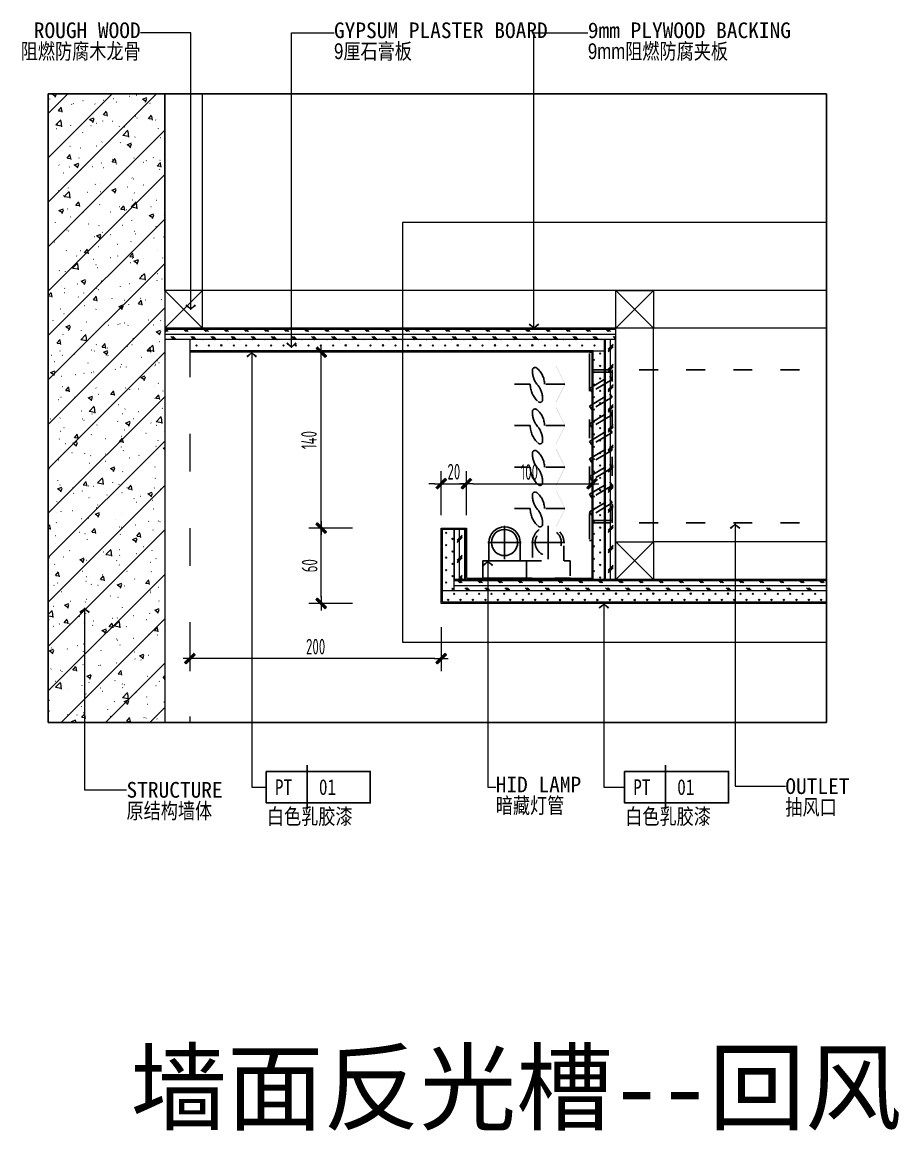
# Model space of a CAD drawing. Header units: millimetres. Extents: x 3162 to 221128, y -144913 to 11496.
# Drawn here: x 163622 to 164319, y -16390 to -15508 of the extents above; entities that cross this region are included whole.
import ezdxf
from ezdxf.enums import TextEntityAlignment as Align
from ezdxf.xclip import XClip

# ---------------------------------------------------------------- set-up
doc = ezdxf.new("R2010")
doc.units = ezdxf.units.MM
doc.header["$LTSCALE"] = 10
doc.header["$XCLIPFRAME"] = 2
for name, pattern in [('ACAD_ISO03W100', [30, 12, -18]), ('DASH', [8.89, 6.35, -2.54]), ('DOTE', [61.468, 50.8, -5.08, 0.508, -5.08])]:
    doc.linetypes.add(name, pattern=pattern)
doc.layers.get('Defpoints').update_dxf_attribs({"color": 250})
for name, color, linetype in [('2-风口', 6, 'Continuous'), ('D■02 地材填充', 250, 'Continuous'), ('P★10 文字说明', 2, 'Continuous'), ('Q◆03 公共标注', 44, 'Continuous'), ('T●04 天花灯具', 31, 'Continuous'), ('WALL_SOL【墙柱填充】', 250, 'Continuous'), ('XS【虚线】', 136, 'DASH'), ('Z☆06 引线层', 44, 'Continuous'), ('Z☆08 细线层', 8, 'Continuous'), ('Z☆10 虚线层', 200, 'DASH'), ('Z☆13 结构线', 136, 'Continuous'), ('Z☆17 立面墙', 7, 'Continuous'), ('Z☆19 立面完成面', 200, 'Continuous')]:
    doc.layers.add(name, color=color, linetype=linetype)
for name, color, linetype, lineweight in [('FF-Text【平面文字】', 2, 'Continuous', 0), ('Gray【中细线】', 8, 'Continuous', 0), ('RC-Modelling【天花造型】', 30, 'Continuous', 0)]:
    doc.layers.add(name, color=color, linetype=linetype, lineweight=lineweight)
doc.styles.add('CCD_DIM', font='archs.shx', dxfattribs={"width": 0.7})
doc.styles.add('文字', font='')
doc.styles.add('编号', font='')
doc.styles.get('文字').set_extended_font_data('SimSun')
doc.styles.get('编号').set_extended_font_data('SimSun')
doc.dimstyles.new('佰喜得1：5', dxfattribs={"dimscale": 5, "dimtxt": 2.5, "dimasz": 1, "dimexe": 2, "dimexo": 2, "dimgap": 0.6, "dimtad": 1, "dimdec": 0, "dimzin": 0, "dimdsep": 46, "dimtxsty": 'CCD_DIM', "dimblk": 'WS-cj', "dimcen": 1, "dimclrd": 44, "dimclre": 44, "dimclrt": 2, "dimadec": 0, "dimazin": 0, "dimtfac": 1, "dimtix": 1, "dimtmove": 2, "dimatfit": 3, "dimldrblk": 'CCD_Leader_Arrow', "dimfxl": 5, "dimfxlon": 1, "dimarcsym": 1})
pattern_1 = [(90, (-5454.153, -2991.859), (-4, 2e-16), []), (225, (-5452.153, -2989.859), (8.000003, -8.000003), [5.656857, -5.656857]), (225, (-5452.153, -2988.859), (8.000003, -8.000003), [5.656857, -5.656857]), (225, (-5452.153, -2987.859), (8.000003, -8.000003), [5.656857, -5.656857])]

# ---------------------------------------------------------------- blocks, each defined once
blk = doc.blocks.new('海龙工具_暗藏灯')
at = {"color": 8, "linetype": 'DOTE', "ltscale": 4.56}
for p, q in [((0, 41.67), (0, 15.28)), ((-13.2, 28.48), (13.19, 28.48))]:
    blk.add_line(p, q, dxfattribs=at)
at = {"ltscale": 100}
blk.add_lwpolyline([(-12.5, 13.89), (-12.5, 28.48, -1), (12.5, 28.48), (12.5, 13.89)], format="xyb", dxfattribs=at)
blk.add_lwpolyline([(-17.37, 13.89), (-17.37, 0), (17.36, 0), (17.36, 13.89)], close=True, dxfattribs=at)
blk.add_circle((0, 28.48), 10.42, dxfattribs=at)
blk = doc.blocks.new('海龙工具_暗藏灯[虚]')
at = {"color": 8, "linetype": 'DOTE', "ltscale": 4.56}
for p, q in [((0, 41.67), (0, 15.28)), ((-13.19, 28.47), (13.19, 28.47))]:
    blk.add_line(p, q, dxfattribs=at)
at = {"color": 8, "linetype": 'ACAD_ISO03W100', "ltscale": 0.1}
blk.add_lwpolyline([(-12.5, 13.89), (-12.5, 28.47, -1), (12.5, 28.47), (12.5, 13.89)], format="xyb", dxfattribs=at)
blk.add_lwpolyline([(-17.36, 13.89), (-17.36, 0), (17.36, 0), (17.36, 13.89)], close=True, dxfattribs=at)
blk.add_circle((0, 28.47), 10.42, dxfattribs=at)
blk = doc.blocks.new('WS-cj')
blk.add_hatch(color=2).paths.add_polyline_path([(0.59, 0.82), (-0.82, -0.59), (-0.59, -0.82), (0.82, 0.59)])
at = {"color": 2, "linetype": 'ByBlock', "lineweight": 0}
for p, q in [((-1.1, 0), (0, 0)), ((0, 0), (1.1, 0))]:
    blk.add_line(p, q, dxfattribs=at)
at = {"color": 2}
blk.add_lwpolyline([(0.59, 0.82), (-0.82, -0.59), (-0.59, -0.82), (0.82, 0.59)], close=True, dxfattribs=at)
blk = doc.blocks.new('*D143')
at = {"layer": 'Defpoints', "color": 0, "transparency": 16777216}
for p in [(6552.4, 3169.44), (6752.4, 3169.44), (6552.4, 3125.53)]:
    blk.add_point(p, dxfattribs=at)
at = {"layer": 'Q◆03 公共标注', "color": 44, "lineweight": -2, "transparency": 16777216}
for p, q in [((6552.4, 3150.53), (6552.4, 3115.53)), ((6752.4, 3150.53), (6752.4, 3115.53)), ((6747.4, 3125.53), (6557.4, 3125.53))]:
    blk.add_line(p, q, dxfattribs=at)
at = {"layer": 'Q◆03 公共标注', "color": 44, "lineweight": -2, "transparency": 16777216, "xscale": 5, "yscale": 5, "zscale": 5, "rotation": 180}
blk.add_blockref('WS-cj', (6552.4, 3125.53), dxfattribs=at)
at = {"layer": 'Q◆03 公共标注', "color": 44, "lineweight": -2, "transparency": 16777216, "xscale": 5, "yscale": 5, "zscale": 5}
blk.add_blockref('WS-cj', (6752.4, 3125.53), dxfattribs=at)
at = {"layer": 'Q◆03 公共标注', "color": 2, "lineweight": 15, "transparency": 16777216, "insert": (6652.4, 3135.04), "char_height": 12.5, "attachment_point": 5, "style": 'CCD_DIM'}
blk.add_mtext('200', dxfattribs=at)
blk = doc.blocks.new('CCD_Leader_Arrow')
at = {"color": 35, "linetype": 'ByBlock'}
blk.add_line((0, 0), (-1, 0), dxfattribs=at)
for points in [[(-0.86, 0.67), (-0.6, 0.85), (-0.24, 0), (0, 0)], [(-0.86, -0.67), (-0.6, -0.85), (-0.24, 0), (0, 0)]]:
    blk.add_solid(points, dxfattribs=at)
blk = doc.blocks.new('*D144')
at = {"layer": 'Defpoints', "color": 0, "transparency": 16777216}
for p in [(6656.88, 3229.44), (6752.4, 3229.44), (6752.4, 3169.44)]:
    blk.add_point(p, dxfattribs=at)
at = {"layer": 'Q◆03 公共标注', "color": 44, "lineweight": -2, "transparency": 16777216}
for p, q in [((6681.88, 3229.44), (6646.88, 3229.44)), ((6656.88, 3174.44), (6656.88, 3224.44)), ((6681.88, 3169.44), (6646.88, 3169.44))]:
    blk.add_line(p, q, dxfattribs=at)
at = {"layer": 'Q◆03 公共标注', "color": 44, "lineweight": -2, "transparency": 16777216, "xscale": 5, "yscale": 5, "zscale": 5}
for p, rotation in [((6656.88, 3229.44), 90), ((6656.88, 3169.44), 270)]:
    blk.add_blockref('WS-cj', p, dxfattribs=dict(at, rotation=rotation))
at = {"layer": 'Q◆03 公共标注', "color": 2, "lineweight": 15, "transparency": 16777216, "insert": (6647.63, 3199.44), "char_height": 12.5, "attachment_point": 5, "rotation": 90, "style": 'CCD_DIM'}
blk.add_mtext('60', dxfattribs=at)
blk = doc.blocks.new('*D145')
at = {"layer": 'Defpoints', "color": 0, "transparency": 16777216}
for p in [(6656.88, 3369.44), (6752.4, 3369.44), (6752.4, 3229.44)]:
    blk.add_point(p, dxfattribs=at)
at = {"layer": 'Q◆03 公共标注', "color": 44, "lineweight": -2, "transparency": 16777216}
for p, q in [((6681.88, 3369.44), (6646.88, 3369.44)), ((6656.88, 3234.44), (6656.88, 3364.44)), ((6681.88, 3229.44), (6646.88, 3229.44))]:
    blk.add_line(p, q, dxfattribs=at)
at = {"layer": 'Q◆03 公共标注', "color": 44, "lineweight": -2, "transparency": 16777216, "xscale": 5, "yscale": 5, "zscale": 5}
for p, rotation in [((6656.88, 3369.44), 90), ((6656.88, 3229.44), 270)]:
    blk.add_blockref('WS-cj', p, dxfattribs=dict(at, rotation=rotation))
at = {"layer": 'Q◆03 公共标注', "color": 2, "lineweight": 15, "transparency": 16777216, "insert": (6647.11, 3299.44), "char_height": 12.5, "attachment_point": 5, "rotation": 90, "style": 'CCD_DIM'}
blk.add_mtext('140', dxfattribs=at)
blk = doc.blocks.new('*D146')
at = {"layer": 'Defpoints', "color": 0, "transparency": 16777216}
for p in [(6772.4, 3264.76), (6752.4, 3229.44), (6772.4, 3229.44)]:
    blk.add_point(p, dxfattribs=at)
at = {"layer": 'Q◆03 公共标注', "color": 44, "lineweight": -2, "transparency": 16777216}
for p, q in [((6752.4, 3239.76), (6752.4, 3274.76)), ((6772.4, 3239.76), (6772.4, 3274.76)), ((6747.4, 3264.76), (6742.4, 3264.76)), ((6752.4, 3264.76), (6772.4, 3264.76)), ((6777.4, 3264.76), (6782.4, 3264.76))]:
    blk.add_line(p, q, dxfattribs=at)
at = {"layer": 'Q◆03 公共标注', "color": 44, "lineweight": -2, "transparency": 16777216, "xscale": 5, "yscale": 5, "zscale": 5}
blk.add_blockref('WS-cj', (6752.4, 3264.76), dxfattribs=at)
at = {"layer": 'Q◆03 公共标注', "color": 44, "lineweight": -2, "transparency": 16777216, "xscale": 5, "yscale": 5, "zscale": 5, "rotation": 180}
blk.add_blockref('WS-cj', (6772.4, 3264.76), dxfattribs=at)
at = {"layer": 'Q◆03 公共标注', "color": 2, "lineweight": 15, "transparency": 16777216, "insert": (6762.4, 3274.27), "char_height": 12.5, "attachment_point": 5, "style": 'CCD_DIM'}
blk.add_mtext('20', dxfattribs=at)
blk = doc.blocks.new('*D147')
at = {"layer": 'Defpoints', "color": 0, "transparency": 16777216}
for p in [(6872.4, 3264.76), (6772.4, 3229.44), (6872.4, 3229.44)]:
    blk.add_point(p, dxfattribs=at)
at = {"layer": 'Q◆03 公共标注', "color": 44, "lineweight": -2, "transparency": 16777216}
for p, q in [((6772.4, 3239.76), (6772.4, 3274.76)), ((6872.4, 3239.76), (6872.4, 3274.76)), ((6777.4, 3264.76), (6867.4, 3264.76))]:
    blk.add_line(p, q, dxfattribs=at)
at = {"layer": 'Q◆03 公共标注', "color": 44, "lineweight": -2, "transparency": 16777216, "xscale": 5, "yscale": 5, "zscale": 5, "rotation": 180}
blk.add_blockref('WS-cj', (6772.4, 3264.76), dxfattribs=at)
at = {"layer": 'Q◆03 公共标注', "color": 44, "lineweight": -2, "transparency": 16777216, "xscale": 5, "yscale": 5, "zscale": 5}
blk.add_blockref('WS-cj', (6872.4, 3264.76), dxfattribs=at)
at = {"layer": 'Q◆03 公共标注', "color": 2, "lineweight": 15, "transparency": 16777216, "insert": (6822.4, 3274.01), "char_height": 12.5, "attachment_point": 5, "style": 'CCD_DIM'}
blk.add_mtext('100', dxfattribs=at)
blk = doc.blocks.new('海龍_空调回风口')
at = {"layer": '2-风口', "color": 251, "linetype": 'ACAD_ISO03W100', "ltscale": 0.125}
for points in [[(-21.69, 110.47), (-37.84, 110.47, 0.21911), (-43.78, 123.05, 0.716869), (-47.45, 121.42, 0.193523), (-42.91, 109.26, -0.178119), (-39.33, 98.26, -0.716894), (-43, 96.63, -0.218097), (-49.19, 110.47), (-61.61, 110.47)], [(-21.69, 77.42), (-37.84, 77.42, 0.21911), (-43.78, 90, 0.716869), (-47.45, 88.37, 0.193523), (-42.91, 76.22, -0.178119), (-39.33, 65.22, -0.716894), (-43, 63.59, -0.218097), (-49.19, 77.42), (-61.61, 77.42)], [(-21.69, 44.37), (-37.84, 44.37, 0.21911), (-43.78, 56.96, 0.716869), (-47.45, 55.33, 0.193523), (-42.91, 43.17, -0.178119), (-39.33, 32.17, -0.716894), (-43, 30.54, -0.218097), (-49.19, 44.37), (-61.61, 44.37)], [(-21.69, 11.33), (-37.84, 11.33, 0.21911), (-43.78, 23.91, 0.716869), (-47.45, 22.28, 0.193523), (-42.91, 10.13, -0.178119), (-39.33, -0.87, -0.716894), (-43, -2.5, -0.218097), (-49.19, 11.33), (-61.61, 11.33)]]:
    blk.add_lwpolyline(points, format="xyb", dxfattribs=at)
at = {"layer": 'WALL_SOL【墙柱填充】', "color": 251, "linetype": 'ACAD_ISO03W100', "ltscale": 0.5}
for points in [[(-28.56, 125.14), (-28.93, 124.95), (-21.23, 110.47), (-21.69, 110.47)], [(-21.23, 110.47), (-21.69, 110.47), (-28.56, 95.8), (-28.93, 95.98)], [(-28.56, 92.09), (-28.93, 91.91), (-21.23, 77.42), (-21.69, 77.42)], [(-21.23, 77.42), (-21.69, 77.42), (-28.56, 62.75), (-28.93, 62.93)], [(-28.56, 59.05), (-28.93, 58.86), (-21.23, 44.37), (-21.69, 44.37)], [(-21.23, 44.37), (-21.69, 44.37), (-28.56, 29.7), (-28.93, 29.89)], [(-28.56, 26), (-28.93, 25.82), (-21.23, 11.33), (-21.69, 11.33)], [(-21.23, 11.33), (-21.69, 11.33), (-28.56, -3.34), (-28.93, -3.16)]]:
    blk.add_solid(points, dxfattribs=at)
at = {"layer": 'XS【虚线】', "color": 251, "linetype": 'ACAD_ISO03W100', "ltscale": 0.125}
for p, q in [((-1.92, 119.87), (-1.92, 1.92)), ((0, 121.79), (325.16, 121.79)), ((16.03, 0), (16.03, 121.79)), ((0, 0), (325.16, 0))]:
    blk.add_line(p, q, dxfattribs=at)
for points in [[(-1.92, 135.9), (0, 135.9), (0, 121.79), (16.03, 121.79), (16.03, 119.87), (-1.92, 119.87)], [(-1.92, -14.1), (0, -14.1), (0, 0), (16.03, 0), (16.03, 1.92), (-1.92, 1.92)]]:
    blk.add_lwpolyline(points, close=True, dxfattribs=at)
at = {"layer": 'XS【虚线】', "color": 251, "linetype": 'ACAD_ISO03W100', "ltscale": 0.125, "extrusion": (2.2536e-12, -8.7464e-12, -1), "elevation": 0}
for points in [[(-14.26, 116.87), (-15.9, 114.17), (0.29, 104.35), (1.92, 107.04)], [(-14.26, 102.82), (-15.9, 100.12), (0.29, 90.3), (1.92, 93)], [(-14.26, 88.77), (-15.9, 86.08), (0.29, 76.26), (1.92, 78.95)], [(-14.26, 74.73), (-15.9, 72.03), (0.29, 62.21), (1.92, 64.91)], [(-14.26, 60.68), (-15.9, 57.98), (0.29, 48.16), (1.92, 50.86)], [(-14.26, 46.63), (-15.9, 43.94), (0.29, 34.12), (1.92, 36.81)], [(-14.26, 32.59), (-15.9, 29.89), (0.29, 20.07), (1.92, 22.77)]]:
    blk.add_lwpolyline(points, close=True, dxfattribs=at)
at = {"layer": 'XS【虚线】', "color": 251, "linetype": 'ACAD_ISO03W100', "ltscale": 0.125, "extrusion": (2.2536e-12, -8.7464e-12, -1)}
blk.add_lwpolyline([(-14.26, 18.54), (-15.9, 15.85), (0.29, 6.02), (1.92, 8.72)], close=True, dxfattribs=at)
blk = doc.blocks.new('hl_Fin-Ref-R-A2')
at = {"color": 2, "transparency": 16777216}
blk.add_line((6.5, -3.5), (6.5, 3.5), dxfattribs=at)
at = {"color": 150, "linetype": 'ByBlock', "transparency": 16777216}
blk.add_lwpolyline([(0, 2.5), (16.56, 2.5), (16.56, -2.5), (0, -2.5)], close=True, dxfattribs=at)
at = {"color": 2, "ltscale": 500, "transparency": 16777216, "style": '编号', "width": 0.8, "flags": 8}
for tag, p in [('ST', (3.25, 0)), ('XX', (11.53, 0.08))]:
    blk.add_attdef(tag, text='', height=2.5, dxfattribs=at).set_placement(p, align=Align.MIDDLE)
at = {"color": 2, "ltscale": 500, "transparency": 16777216, "style": '文字', "flags": 8}
for tag, p in [('NOTE1', (8.28, -4.95)), ('NOTE2', (8.28, -8.36))]:
    blk.add_attdef(tag, text='', height=2.25, dxfattribs=at).set_placement(p, align=Align.MIDDLE)
blk = doc.blocks.new('●墙面反光槽-回风')
at = {"layer": 'D■02 地材填充', "lineweight": 15}
h = blk.add_hatch(dxfattribs=at)
h.set_pattern_fill('钢筋混凝土', color=256, scale=25, style=0, pattern_type=2)
h.set_pattern_definition([(45, (-563758.134, -447551.656), (-17.6776695, 17.6776695), []), (50, (-563758.134, -447551.656), (35.8630091, -3.137609), [3.75, -41.25]), (355, (-563758.134, -447551.656), (-6.9375557, 37.6096138), [3, -33]), (100.4514, (-563755.145, -447551.917), (28.9254597, 34.4719647), [3.187, -35.0571]), (46.1842, (-563758.134, -447541.656), (53.3620432, -8.2759454), [5.625, -61.875]), (96.6356, (-563753.687, -447542.345), (46.7331305, 48.7058894), [4.780525, -52.58565]), (351.1842, (-563758.134, -447541.656), (46.7330898, 48.7059434), [4.5, -49.5]), (21, (-563753.134, -447544.156), (29.8453515, -20.1309464), [3.75, -41.25]), (326, (-563753.134, -447544.156), (12.1657797, 36.2575031), [3, -33]), (71.4514, (-563750.646, -447545.833), (42.0111172, 16.1265185), [3.187, -35.0571]), (37.5, (-563758.134, -447551.656), (0.60799277, 16.6446927), [0.25, -32.6, 0.25, -33.5, 0.25, -33.125]), (7.5, (-563758.134, -447551.656), (13.15347687, 19.7205856), [0.25, -19.1, 0.25, -31.85, 0.25, -12.625]), (327.5, (-563769.284, -447551.656), (26.6911218, -1.12774359), [0.25, -12.5, 0.25, -39, 0.25, -51.75]), (317.5, (-563774.284, -447551.656), (29.1593085, 5.0052491), [0.25, -16.25, 0.25, -25.9, 0.25, -36.75])])
h.paths.add_polyline_path([(-274.33, 583.08), (-367.04, 583.08), (-367.04, 82.77), (-274.33, 82.77)])
h = blk.add_hatch(dxfattribs=at)
h.set_pattern_fill('CORK', color=256, scale=1.259843, angle=180, style=0)
h.set_pattern_definition([(180, (-5504.153, -2991.859), (-5e-16, -4), []), (315, (-5506.153, -2989.859), (8.000003, 8.000003), [5.656857, -5.656857]), (315, (-5507.153, -2989.859), (8.000003, 8.000003), [5.656857, -5.656857]), (315, (-5508.153, -2989.859), (8.000003, 8.000003), [5.656857, -5.656857])])
h.paths.add_polyline_path([(84.67, 387.58), (84.67, 396.58), (-274.33, 396.58), (-274.33, 387.58)])
h = blk.add_hatch(dxfattribs=at)
h.set_pattern_fill('石膏板', color=256, scale=1.979899, angle=90, style=0, pattern_type=2)
h.set_pattern_definition([(135, (-5505.573, -2990.177), (-4.9497475, -4.9497475), [1.583919, -5.416081]), (225, (-5505.573, -2979.1575), (4.9497475, -4.9497475), [1.583919, -5.416081])])
h.paths.add_polyline_path([(-254.33, 387.58), (-254.33, 378.58), (75.67, 378.58), (75.67, 387.58)])
h = blk.add_hatch(dxfattribs=at)
h.set_pattern_fill('CORK', color=256, scale=1.259843, angle=90, style=0)
h.set_pattern_definition(pattern_1)
h.paths.add_polyline_path([(84.67, 196.58), (84.67, 387.58), (75.67, 387.58), (75.67, 196.58)])
h = blk.add_hatch(dxfattribs=at)
h.set_pattern_fill('石膏板', color=256, scale=1.979899, angle=90, style=0, pattern_type=2)
h.set_pattern_definition([(135, (548182.6176, 448237.242), (-4.94974747, -4.94974747), [1.58391915, -5.41608085]), (225, (548182.6176, 448248.262), (4.94974747, -4.94974747), [1.58391915, -5.41608085])])
h.paths.add_polyline_path([(75.67, 378.58), (66.67, 378.58), (66.67, 196.58), (75.67, 196.58)])
h = blk.add_hatch(dxfattribs=at)
h.set_pattern_fill('石膏板', color=256, scale=1.979899, angle=90, style=0, pattern_type=2)
h.set_pattern_definition([(135, (548302.6176, 448228.242), (-4.94974747, -4.94974747), [1.58391915, -5.41608085]), (225, (548302.6176, 448239.262), (4.94974747, -4.94974747), [1.58391915, -5.41608085])])
h.paths.add_polyline_path([(-44.33, 236.58), (-53.33, 236.58), (-53.33, 187.58), (-44.33, 187.58)])
h = blk.add_hatch(dxfattribs=at)
h.set_pattern_fill('CORK', color=256, scale=1.259843, angle=90, style=0)
h.set_pattern_definition(pattern_1)
h.paths.add_polyline_path([(-35.33, 196.58), (-35.33, 236.58), (-44.33, 236.58), (-44.33, 196.58)])
h = blk.add_hatch(dxfattribs=at)
h.set_pattern_fill('CORK', color=256, scale=1.259843, angle=180, style=0)
h.set_pattern_definition([(180, (-5454.153, -2991.859), (-5e-16, -4), []), (315, (-5456.153, -2989.859), (8.000003, 8.000003), [5.656857, -5.656857]), (315, (-5457.153, -2989.859), (8.000003, 8.000003), [5.656857, -5.656857]), (315, (-5458.153, -2989.859), (8.000003, 8.000003), [5.656857, -5.656857])])
h.paths.add_polyline_path([(252.22, 187.58), (252.22, 196.58), (-44.33, 196.58), (-44.33, 187.58)])
h = blk.add_hatch(dxfattribs=at)
h.set_pattern_fill('石膏板', color=256, scale=1.979899, angle=90, style=0, pattern_type=2)
h.set_pattern_definition([(135, (547863.6176, 448219.242), (-4.94974747, -4.94974747), [1.58391915, -5.41608085]), (225, (547863.6176, 448230.262), (4.94974747, -4.94974747), [1.58391915, -5.41608085])])
h.paths.add_polyline_path([(252.22, 178.58), (252.22, 187.58), (-53.33, 187.58), (-53.33, 178.58)])
at = {"layer": 'Z☆08 细线层', "lineweight": 15}
for p, q in [((-274.33, 426.58), (-274.33, 583.08)), ((-244.33, 426.58), (-244.33, 583.08)), ((-244.33, 396.58), (-274.33, 426.58)), ((-244.33, 426.58), (-274.33, 396.58)), ((252.22, 426.58), (-244.33, 426.58)), ((84.67, 426.58), (114.67, 396.58)), ((84.67, 396.58), (114.67, 426.58)), ((252.22, 396.58), (-244.33, 396.58)), ((114.67, 226.58), (114.67, 396.58)), ((84.67, 226.58), (84.67, 357.58)), ((84.67, 196.58), (114.67, 226.58)), ((84.67, 226.58), (114.67, 196.58)), ((252.22, 226.58), (114.67, 226.58)), ((243.3, 196.58), (114.67, 196.58))]:
    blk.add_line(p, q, dxfattribs=at)
at = {"layer": 'Z☆08 细线层', "color": 136, "lineweight": 15}
for points in [[(-274.33, 396.58), (-244.33, 396.58), (-244.33, 426.58), (-274.33, 426.58)], [(84.67, 426.58), (114.67, 426.58), (114.67, 396.58), (84.67, 396.58)], [(84.67, 196.58), (84.67, 226.58), (114.67, 226.58), (114.67, 196.58)]]:
    blk.add_lwpolyline(points, close=True, dxfattribs=at)
at = {"layer": 'Z☆10 虚线层', "color": 44, "ltscale": 200}
blk.add_lwpolyline([(-367.04, 583.08), (252.22, 583.08), (252.22, 82.77), (-367.04, 82.77)], close=True, dxfattribs=at)
at = {"layer": 'Z☆13 结构线', "lineweight": 15}
for p, q in [((84.67, 396.58), (-274.33, 396.58)), ((84.67, 196.58), (84.67, 396.58)), ((84.67, 387.58), (-274.33, 387.58)), ((75.67, 196.58), (75.67, 387.58)), ((66.67, 378.58), (75.67, 378.58)), ((-44.33, 236.58), (-44.33, 187.58)), ((-35.33, 196.58), (-44.33, 196.58)), ((252.22, 196.58), (66.67, 196.58)), ((252.22, 187.58), (-53.33, 187.58))]:
    blk.add_line(p, q, dxfattribs=at)
blk.add_lwpolyline([(252.22, 178.58), (-53.33, 178.58), (-53.33, 236.58), (-35.33, 236.58), (-35.33, 196.58), (66.67, 196.58), (66.67, 378.58), (-254.33, 378.58)], dxfattribs=at)
at = {"layer": 'Z☆17 立面墙', "lineweight": 15}
blk.add_lwpolyline([(-274.33, 583.08), (-274.33, 82.77)], dxfattribs=at)
at = {"layer": 'Z☆19 立面完成面', "color": 200, "linetype": 'ACAD_ISO03W100', "lineweight": 15, "ltscale": 0.25}
blk.add_lwpolyline([(-254.33, 387.58), (-254.33, 82.77)], dxfattribs=at)
at = {"layer": 'Z☆19 立面完成面', "lineweight": 15}
blk.add_lwpolyline([(252.22, 177.58), (-54.33, 177.58), (-54.33, 237.58), (-34.33, 237.58), (-34.33, 197.58), (65.67, 197.58), (65.67, 377.58), (-254.33, 377.58)], dxfattribs=at)
at = {"layer": 'Gray【中细线】'}
ref = blk.add_blockref('海龍_空调回风口', (65.67, 241.68), dxfattribs=at)
XClip(ref).set_block_clipping_path([(-150.7426560999, -94.8371871638), (186.5435087426, 239.0145133482)])
at = {"layer": 'P★10 文字说明'}
ref = blk.add_blockref('hl_Fin-Ref-R-A2', (-193.59, 31.32), dxfattribs=dict(at, xscale=5, yscale=5, zscale=5))
ref.add_attrib('ST', 'PT', dxfattribs={"color": 50, "height": 12.5, "style": '文字', "width": 0.8}).set_placement((-179.89, 31.32), align=Align.MIDDLE)
ref.add_attrib('XX', '01', dxfattribs={"color": 50, "height": 12.5, "style": '文字', "width": 0.8}).set_placement((-144.89, 31.32), align=Align.MIDDLE)
ref.add_attrib('NOTE1', '白色乳胶漆', (-193.11, 1.81), dxfattribs={"color": 50, "height": 12.5, "style": '文字', "width": 0.8})
ref = blk.add_blockref('hl_Fin-Ref-R-A2', (91.56, 31.32), dxfattribs=dict(at, xscale=5, yscale=5, zscale=5))
ref.add_attrib('ST', 'PT', dxfattribs={"color": 50, "height": 12.5, "style": '文字', "width": 0.8}).set_placement((105.26, 31.32), align=Align.MIDDLE)
ref.add_attrib('XX', '01', dxfattribs={"color": 50, "height": 12.5, "style": '文字', "width": 0.8}).set_placement((140.26, 31.32), align=Align.MIDDLE)
ref.add_attrib('NOTE1', '白色乳胶漆', (92.04, 1.81), dxfattribs={"color": 50, "height": 12.5, "style": '文字', "width": 0.8})
at = {"layer": 'T●04 天花灯具', "xscale": -1}
for name, p in [('海龙工具_暗藏灯', (-3.97, 197.58)), ('海龙工具_暗藏灯[虚]', (30.76, 197.58))]:
    blk.add_blockref(name, p, dxfattribs=at)
at = {"layer": 'P★10 文字说明', "char_height": 12.5, "line_spacing_factor": 0.8, "style": '文字'}
for s, insert, attachment_point in [('{ROUGH WOOD\\P\\Fￎￄￗￖ;\\W0.8;阻燃防腐木龙骨}', (-293.56, 640.03), 3), ('{GYPSUM PLASTER BOARD \\P\\Fￎￄￗￖ;\\W0.8;9厘石膏板}', (-139.7, 640.03), 1), ('{9mm PLYWOOD BACKING   \\P\\Fￎￄￗￖ;\\W0.8;9mm阻燃防腐夹板}', (62.32, 640.03), 1), ('{STRUCTURE \\P\\Fￎￄￗￖ;\\W0.8;原结构墙体}', (-304.83, 35.46), 1), ('HID LAMP\\P{\\Fￎￄￗￖ;\\W0.8;暗藏灯管}', (-11, 39.65), 1), ('{OUTLET\\P\\Fￎￄￗￖ;\\W0.8;抽风口}', (219.47, 38.36), 1)]:
    blk.add_mtext(s, dxfattribs=dict(at, insert=insert, attachment_point=attachment_point))
at = {"layer": 'Q◆03 公共标注', "lineweight": 15}
dim = blk.add_linear_dim(base=(-149.85, 377.58), p1=(-54.33, 237.58), p2=(-54.33, 377.58), angle=90, dimstyle='佰喜得1：5', dxfattribs=at)
dim.commit()
dim.dimension.update_dxf_attribs({"geometry": '*D145', "text_midpoint": (-159.62, 307.58), "insert": (-6806.73, -2991.86)})
for p1, p2, distance, picture, middle in [((-54.33, 237.58), (-34.33, 237.58), 35.32, '*D146', (-44.33, 282.41)), ((-54.33, 177.58), (-54.33, 237.58), 95.53, '*D144', (-159.1, 207.58)), ((-54.33, 177.58), (-254.33, 177.58), 43.91, '*D143', (-154.33, 143.18))]:
    dim = blk.add_aligned_dim(p1=p1, p2=p2, distance=distance, dimstyle='佰喜得1：5', dxfattribs=at)
    dim.commit()
    dim.dimension.update_dxf_attribs({"geometry": picture, "text_midpoint": middle, "insert": (-6806.73, -2991.86)})
dim = blk.add_linear_dim(base=(65.67, 272.9), p1=(-34.33, 237.58), p2=(65.67, 237.58), dimstyle='佰喜得1：5', dxfattribs=at)
dim.commit()
dim.dimension.update_dxf_attribs({"geometry": '*D147', "text_midpoint": (15.67, 282.15), "insert": (-6806.73, -2991.86)})
at = {"layer": 'Z☆06 引线层'}
for points, override in [([(-253.71, 411.39), (-253.71, 631.69), (-293.56, 631.69)], {"dimscale": 5, "dimldrblk": 'CCD_Leader_Arrow'}), ([(-173.54, 381.14), (-173.54, 631.69), (-139.7, 631.69)], {"dimscale": 5, "dimldrblk": 'CCD_Leader_Arrow'}), ([(19.42, 396.28), (19.41, 631.69), (62.32, 631.69)], {"dimscale": 5, "dimldrblk": 'CCD_Leader_Arrow'}), ([(-205.19, 377.58), (-205.19, 31.32), (-193.59, 31.32)], {"dimscale": 5, "dimldrblk": 'CCD_Leader_Arrow'}), ([(179.46, 240.98), (179.46, 32.11), (219.47, 32.11)], {"dimscale": 5, "dimldrblk": 'CCD_Leader_Arrow'}), ([(-17.24, 211.47), (-17.24, 31.32), (-11, 31.32)], {"dimldrblk": 'CCD_Leader_Arrow'}), ([(75.11, 177.58), (75.11, 31.32), (91.56, 31.32)], {"dimscale": 5, "dimldrblk": 'CCD_Leader_Arrow'}), ([(-338.19, 173.99), (-338.19, 29.21), (-304.83, 29.21)], {"dimscale": 5, "dimldrblk": 'CCD_Leader_Arrow'})]:
    blk.add_leader(points, dimstyle='佰喜得1：5', override=override, dxfattribs=at)

msp = doc.modelspace()

# ---------------------------------------------------------------- block references
at = {"layer": 'RC-Modelling【天花造型】'}
msp.add_blockref('●墙面反光槽-回风', (164009.57, -16147.79), dxfattribs=at)

# ---------------------------------------------------------------- texts
at = {"layer": 'FF-Text【平面文字】', "insert": (163707.97, -16327.38), "char_height": 56.25, "attachment_point": 1, "style": '文字'}
msp.add_mtext('墙面反光槽--回风', dxfattribs=at)

doc.saveas('drawing.dxf')
